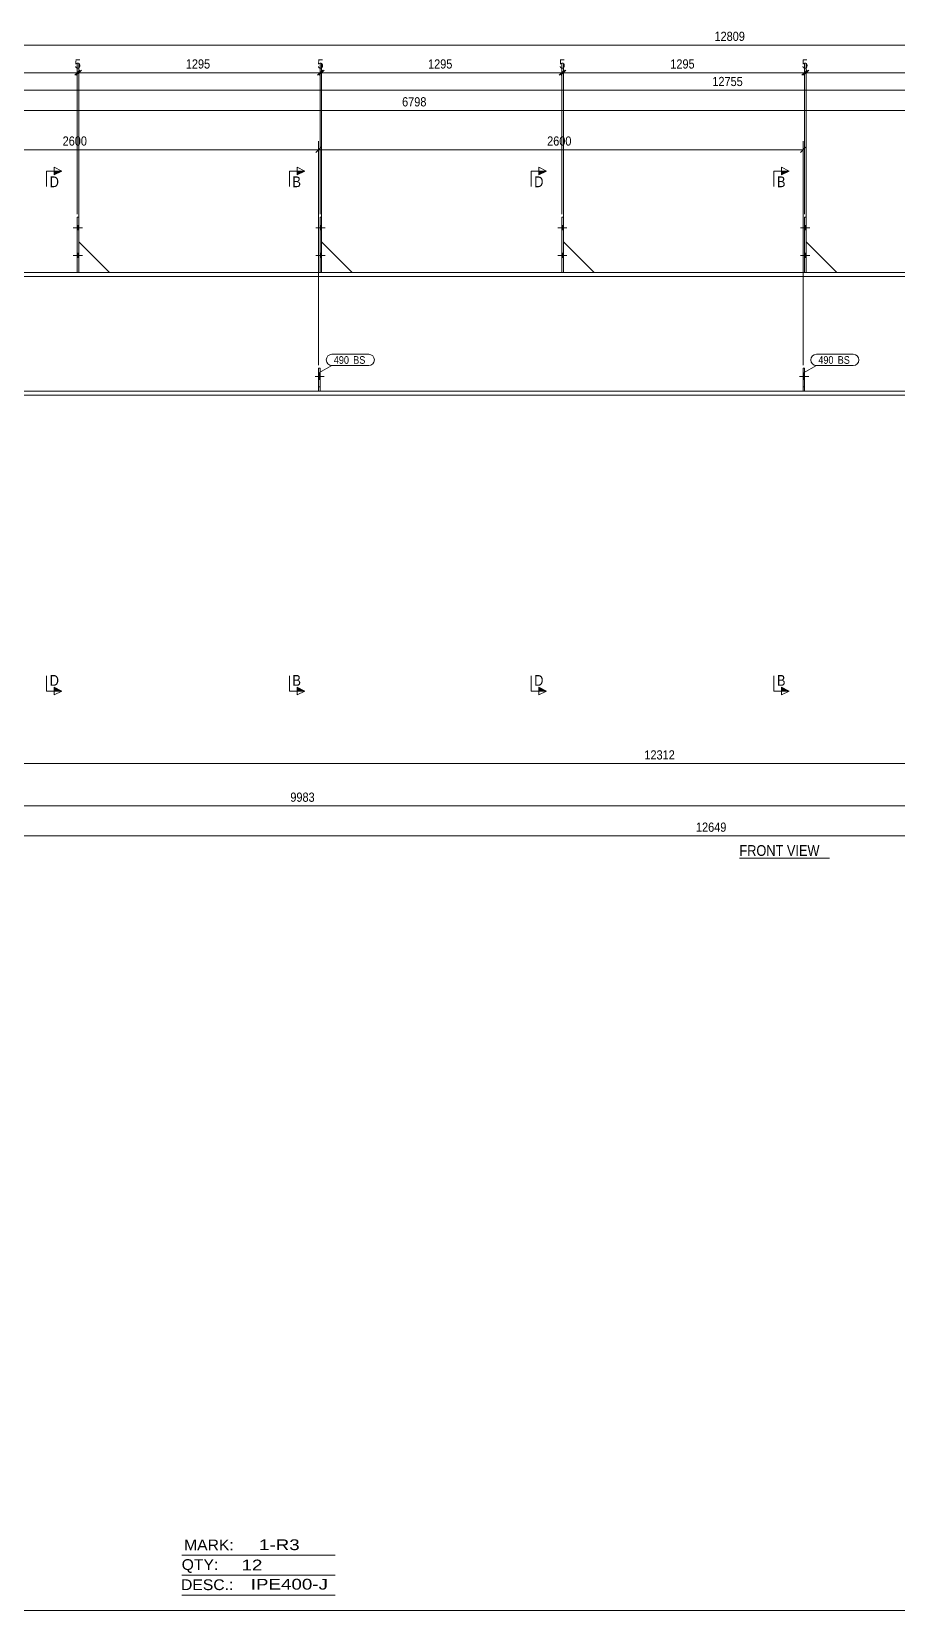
# Model space of a CAD drawing. Header units: millimetres. Extents: x 2 to 1174, y 1 to 825.
# Drawn here: x 343 to 625, y 5 to 519 of the extents above; entities that cross this region are included whole.
import ezdxf

# ---------------------------------------------------------------- set-up
doc = ezdxf.new("R2010")
doc.units = ezdxf.units.MM
for name, pattern in [('XKITLINE00', [0]), ('XKITLINE01', [4, 1, -1, 1, -1]), ('XKITLINE02', [4, 2, -2])]:
    doc.linetypes.add(name, pattern=pattern)
for name, color, linetype, lineweight in [('Bolt', 3, 'Continuous', 0), ('Dimensions', 7, 'Continuous', 0), ('DrawingSheet', 5, 'Continuous', 0), ('OtherObjectType', 7, 'Continuous', 0), ('Part', 2, 'Continuous', 0), ('PartMark', 7, 'Continuous', 0), ('Section', 6, 'Continuous', 0)]:
    doc.layers.add(name, color=color, linetype=linetype, lineweight=lineweight)
doc.styles.add('ARIAL', font='ARIAL.TTF')
doc.styles.add('ARIAL_NARROW', font='ARIALN.TTF')

# ---------------------------------------------------------------- blocks, each defined once
blk = doc.blocks.new('*A16')
at = {"layer": 'Part', "color": 2, "linetype": 'XKITLINE00', "lineweight": 0}
blk.add_line((368.49, 440.88), (358.49, 450.88), dxfattribs=at)
at = {"layer": 'Part', "color": 7, "linetype": 'XKITLINE01', "lineweight": 0}
for p, q in [((358.49, 450.88), (358.49, 440.88)), ((358.49, 440.88), (368.49, 440.88))]:
    blk.add_line(p, q, dxfattribs=at)
blk = doc.blocks.new('*A17')
at = {"layer": 'Part', "color": 2, "linetype": 'XKITLINE00', "lineweight": 0}
for p, q in [((357.99, 458.88), (358.49, 458.88)), ((357.99, 458.88), (357.99, 440.88)), ((358.49, 458.88), (358.49, 440.88))]:
    blk.add_line(p, q, dxfattribs=at)
at = {"layer": 'Part', "color": 7, "linetype": 'XKITLINE01', "lineweight": 0}
blk.add_line((358.49, 440.88), (357.99, 440.88), dxfattribs=at)
blk = doc.blocks.new('*A18')
at = {"layer": 'Part', "color": 2, "linetype": 'XKITLINE00', "lineweight": 0}
blk.add_line((447.59, 440.88), (437.59, 450.88), dxfattribs=at)
at = {"layer": 'Part', "color": 7, "linetype": 'XKITLINE01', "lineweight": 0}
for p, q in [((437.59, 450.88), (437.59, 440.88)), ((437.59, 440.88), (447.59, 440.88))]:
    blk.add_line(p, q, dxfattribs=at)
blk = doc.blocks.new('*A19')
at = {"layer": 'Part', "color": 2, "linetype": 'XKITLINE00', "lineweight": 0}
for p, q in [((437.09, 458.88), (437.59, 458.88)), ((437.09, 458.88), (437.09, 440.88)), ((437.59, 458.88), (437.59, 440.88))]:
    blk.add_line(p, q, dxfattribs=at)
at = {"layer": 'Part', "color": 7, "linetype": 'XKITLINE01', "lineweight": 0}
blk.add_line((437.59, 440.88), (437.09, 440.88), dxfattribs=at)
blk = doc.blocks.new('*A20')
at = {"layer": 'Part', "color": 7, "linetype": 'XKITLINE01', "lineweight": 0}
for p, q in [((436.59, 409.68), (436.59, 402.18)), ((437.09, 409.68), (436.59, 409.68)), ((437.09, 402.18), (437.09, 409.68)), ((436.59, 403.68), (437.09, 403.68)), ((436.59, 402.18), (437.09, 402.18))]:
    blk.add_line(p, q, dxfattribs=at)
blk = doc.blocks.new('*A21')
at = {"layer": 'Part', "color": 2, "linetype": 'XKITLINE00', "lineweight": 0}
for p, q in [((436.59, 402.18), (436.59, 409.68)), ((436.59, 409.68), (437.09, 409.68)), ((437.09, 409.68), (437.09, 402.18))]:
    blk.add_line(p, q, dxfattribs=at)
at = {"layer": 'Part', "color": 7, "linetype": 'XKITLINE01', "lineweight": 0}
for p, q in [((436.59, 403.68), (437.09, 403.68)), ((437.09, 402.18), (436.59, 402.18))]:
    blk.add_line(p, q, dxfattribs=at)
blk = doc.blocks.new('*A22')
at = {"layer": 'Part', "color": 2, "linetype": 'XKITLINE00', "lineweight": 0}
blk.add_line((526.37, 440.88), (516.37, 450.88), dxfattribs=at)
at = {"layer": 'Part', "color": 7, "linetype": 'XKITLINE01', "lineweight": 0}
for p, q in [((516.37, 450.88), (516.37, 440.88)), ((516.37, 440.88), (526.37, 440.88))]:
    blk.add_line(p, q, dxfattribs=at)
blk = doc.blocks.new('*A23')
at = {"layer": 'Part', "color": 2, "linetype": 'XKITLINE00', "lineweight": 0}
for p, q in [((515.87, 458.88), (516.37, 458.88)), ((515.87, 458.88), (515.87, 440.88)), ((516.37, 458.88), (516.37, 440.88))]:
    blk.add_line(p, q, dxfattribs=at)
at = {"layer": 'Part', "color": 7, "linetype": 'XKITLINE01', "lineweight": 0}
blk.add_line((516.37, 440.88), (515.87, 440.88), dxfattribs=at)
blk = doc.blocks.new('*A24')
at = {"layer": 'Part', "color": 2, "linetype": 'XKITLINE00', "lineweight": 0}
blk.add_line((605.47, 440.88), (595.47, 450.88), dxfattribs=at)
at = {"layer": 'Part', "color": 7, "linetype": 'XKITLINE01', "lineweight": 0}
for p, q in [((595.47, 450.88), (595.47, 440.88)), ((595.47, 440.88), (605.47, 440.88))]:
    blk.add_line(p, q, dxfattribs=at)
blk = doc.blocks.new('*A25')
at = {"layer": 'Part', "color": 2, "linetype": 'XKITLINE00', "lineweight": 0}
for p, q in [((594.97, 458.88), (595.47, 458.88)), ((594.97, 458.88), (594.97, 440.88)), ((595.47, 458.88), (595.47, 440.88))]:
    blk.add_line(p, q, dxfattribs=at)
at = {"layer": 'Part', "color": 7, "linetype": 'XKITLINE01', "lineweight": 0}
blk.add_line((595.47, 440.88), (594.97, 440.88), dxfattribs=at)
blk = doc.blocks.new('*A26')
at = {"layer": 'Part', "color": 7, "linetype": 'XKITLINE01', "lineweight": 0}
for p, q in [((594.47, 409.68), (594.47, 402.18)), ((594.97, 409.68), (594.47, 409.68)), ((594.97, 402.18), (594.97, 409.68)), ((594.47, 403.68), (594.97, 403.68)), ((594.47, 402.18), (594.97, 402.18))]:
    blk.add_line(p, q, dxfattribs=at)
blk = doc.blocks.new('*A27')
at = {"layer": 'Part', "color": 2, "linetype": 'XKITLINE00', "lineweight": 0}
for p, q in [((594.47, 402.18), (594.47, 409.68)), ((594.47, 409.68), (594.97, 409.68)), ((594.97, 409.68), (594.97, 402.18))]:
    blk.add_line(p, q, dxfattribs=at)
at = {"layer": 'Part', "color": 7, "linetype": 'XKITLINE01', "lineweight": 0}
for p, q in [((594.47, 403.68), (594.97, 403.68)), ((594.97, 402.18), (594.47, 402.18))]:
    blk.add_line(p, q, dxfattribs=at)
blk = doc.blocks.new('*A60')
at = {"layer": 'Bolt'}
for points in [[(357.99, 456.18), (358.49, 456.18), (358.49, 454.78), (357.99, 454.78)], [(357.99, 456.18), (358.49, 456.18), (358.49, 454.78), (357.99, 454.78)], [(357.99, 447.18), (358.49, 447.18), (358.49, 445.78), (357.99, 445.78)], [(357.99, 447.18), (358.49, 447.18), (358.49, 445.78), (357.99, 445.78)]]:
    blk.add_hatch(color=3, dxfattribs=at).paths.add_polyline_path(points, flags=17)
at = {"layer": 'Bolt', "color": 3, "linetype": 'XKITLINE00', "lineweight": 0}
for p, q in [((359.65, 455.48), (356.65, 455.48)), ((359.65, 455.48), (356.65, 455.48)), ((358.49, 456.18), (357.99, 456.18)), ((358.49, 456.18), (357.99, 456.18)), ((358.49, 454.78), (357.99, 454.78)), ((358.49, 454.78), (357.99, 454.78)), ((359.65, 446.48), (356.65, 446.48)), ((359.65, 446.48), (356.65, 446.48)), ((358.49, 447.18), (357.99, 447.18)), ((358.49, 447.18), (357.99, 447.18)), ((358.49, 445.78), (357.99, 445.78)), ((358.49, 445.78), (357.99, 445.78))]:
    blk.add_line(p, q, dxfattribs=at)
blk = doc.blocks.new('*A61')
at = {"layer": 'Bolt'}
for points in [[(437.09, 456.18), (437.59, 456.18), (437.59, 454.78), (437.09, 454.78)], [(437.09, 456.18), (437.59, 456.18), (437.59, 454.78), (437.09, 454.78)], [(437.09, 447.18), (437.59, 447.18), (437.59, 445.78), (437.09, 445.78)], [(437.09, 447.18), (437.59, 447.18), (437.59, 445.78), (437.09, 445.78)]]:
    blk.add_hatch(color=3, dxfattribs=at).paths.add_polyline_path(points, flags=17)
at = {"layer": 'Bolt', "color": 3, "linetype": 'XKITLINE00', "lineweight": 0}
for p, q in [((438.75, 455.48), (435.75, 455.48)), ((438.75, 455.48), (435.75, 455.48)), ((437.59, 456.18), (437.09, 456.18)), ((437.59, 456.18), (437.09, 456.18)), ((437.59, 454.78), (437.09, 454.78)), ((437.59, 454.78), (437.09, 454.78)), ((438.75, 446.48), (435.75, 446.48)), ((438.75, 446.48), (435.75, 446.48)), ((437.59, 447.18), (437.09, 447.18)), ((437.59, 447.18), (437.09, 447.18)), ((437.59, 445.78), (437.09, 445.78)), ((437.59, 445.78), (437.09, 445.78))]:
    blk.add_line(p, q, dxfattribs=at)
blk = doc.blocks.new('*A62')
at = {"layer": 'Bolt', "color": 3, "linetype": 'XKITLINE02', "lineweight": 0}
for p, q in [((438.44, 406.98), (435.44, 406.98)), ((437.09, 407.96), (436.59, 407.96)), ((437.09, 405.99), (436.59, 405.99))]:
    blk.add_line(p, q, dxfattribs=at)
blk = doc.blocks.new('*A63')
at = {"layer": 'Bolt'}
blk.add_hatch(color=3, dxfattribs=at).paths.add_polyline_path([(437.09, 405.99), (436.59, 405.99), (436.59, 407.96), (437.09, 407.96)], flags=17)
at = {"layer": 'Bolt', "color": 3, "linetype": 'XKITLINE00', "lineweight": 0}
for p, q in [((438.44, 406.98), (435.44, 406.98)), ((437.09, 407.96), (436.59, 407.96)), ((437.09, 405.99), (436.59, 405.99))]:
    blk.add_line(p, q, dxfattribs=at)
blk = doc.blocks.new('*A64')
at = {"layer": 'Bolt'}
for points in [[(515.87, 456.18), (516.37, 456.18), (516.37, 454.78), (515.87, 454.78)], [(515.87, 456.18), (516.37, 456.18), (516.37, 454.78), (515.87, 454.78)], [(515.87, 447.18), (516.37, 447.18), (516.37, 445.78), (515.87, 445.78)], [(515.87, 447.18), (516.37, 447.18), (516.37, 445.78), (515.87, 445.78)]]:
    blk.add_hatch(color=3, dxfattribs=at).paths.add_polyline_path(points, flags=17)
at = {"layer": 'Bolt', "color": 3, "linetype": 'XKITLINE00', "lineweight": 0}
for p, q in [((517.53, 455.48), (514.53, 455.48)), ((517.53, 455.48), (514.53, 455.48)), ((516.37, 456.18), (515.87, 456.18)), ((516.37, 456.18), (515.87, 456.18)), ((516.37, 454.78), (515.87, 454.78)), ((516.37, 454.78), (515.87, 454.78)), ((517.53, 446.48), (514.53, 446.48)), ((517.53, 446.48), (514.53, 446.48)), ((516.37, 447.18), (515.87, 447.18)), ((516.37, 447.18), (515.87, 447.18)), ((516.37, 445.78), (515.87, 445.78)), ((516.37, 445.78), (515.87, 445.78))]:
    blk.add_line(p, q, dxfattribs=at)
blk = doc.blocks.new('*A65')
at = {"layer": 'Bolt'}
for points in [[(594.97, 456.18), (595.47, 456.18), (595.47, 454.78), (594.97, 454.78)], [(594.97, 456.18), (595.47, 456.18), (595.47, 454.78), (594.97, 454.78)], [(594.97, 447.18), (595.47, 447.18), (595.47, 445.78), (594.97, 445.78)], [(594.97, 447.18), (595.47, 447.18), (595.47, 445.78), (594.97, 445.78)]]:
    blk.add_hatch(color=3, dxfattribs=at).paths.add_polyline_path(points, flags=17)
at = {"layer": 'Bolt', "color": 3, "linetype": 'XKITLINE00', "lineweight": 0}
for p, q in [((596.63, 455.48), (593.63, 455.48)), ((596.63, 455.48), (593.63, 455.48)), ((595.47, 456.18), (594.97, 456.18)), ((595.47, 456.18), (594.97, 456.18)), ((595.47, 454.78), (594.97, 454.78)), ((595.47, 454.78), (594.97, 454.78)), ((596.63, 446.48), (593.63, 446.48)), ((596.63, 446.48), (593.63, 446.48)), ((595.47, 447.18), (594.97, 447.18)), ((595.47, 447.18), (594.97, 447.18)), ((595.47, 445.78), (594.97, 445.78)), ((595.47, 445.78), (594.97, 445.78))]:
    blk.add_line(p, q, dxfattribs=at)
blk = doc.blocks.new('*A66')
at = {"layer": 'Bolt', "color": 3, "linetype": 'XKITLINE02', "lineweight": 0}
for p, q in [((596.32, 406.98), (593.32, 406.98)), ((594.97, 407.96), (594.47, 407.96)), ((594.97, 405.99), (594.47, 405.99))]:
    blk.add_line(p, q, dxfattribs=at)
blk = doc.blocks.new('*A67')
at = {"layer": 'Bolt'}
blk.add_hatch(color=3, dxfattribs=at).paths.add_polyline_path([(594.97, 405.99), (594.47, 405.99), (594.47, 407.96), (594.97, 407.96)], flags=17)
at = {"layer": 'Bolt', "color": 3, "linetype": 'XKITLINE00', "lineweight": 0}
for p, q in [((596.32, 406.98), (593.32, 406.98)), ((594.97, 407.96), (594.47, 407.96)), ((594.97, 405.99), (594.47, 405.99))]:
    blk.add_line(p, q, dxfattribs=at)
blk = doc.blocks.new('*A77')
at = {"layer": 'Part'}
blk.add_hatch(color=2, dxfattribs=at).paths.add_polyline_path([(650.63, 442.28), (652.23, 442.28), (651.43, 440.88)], flags=17)
at = {"layer": 'Part', "color": 2, "linetype": 'XKITLINE00', "lineweight": 0}
for p, q in [((323.31, 440.88), (60.45, 440.88)), ((323.31, 439.58), (60.45, 439.58)), ((402.09, 440.88), (323.41, 440.88)), ((402.09, 439.58), (323.41, 439.58)), ((481.19, 440.88), (402.19, 440.88)), ((481.19, 439.58), (402.19, 439.58)), ((559.97, 440.88), (481.29, 440.88)), ((559.97, 439.58), (481.29, 439.58)), ((639.07, 440.88), (560.07, 440.88)), ((639.07, 439.58), (560.07, 439.58)), ((681.43, 440.88), (639.17, 440.88)), ((681.43, 439.58), (639.17, 439.58)), ((651.43, 440.88), (650.63, 442.28)), ((650.63, 442.28), (652.23, 442.28)), ((652.23, 442.28), (651.43, 440.88)), ((681.43, 439.88), (681.43, 439.58)), ((60.45, 402.18), (323.31, 402.18)), ((323.41, 402.18), (402.09, 402.18)), ((402.19, 402.18), (481.19, 402.18)), ((481.29, 402.18), (559.97, 402.18)), ((560.07, 402.18), (639.07, 402.18)), ((639.17, 402.18), (681.43, 402.18)), ((681.43, 400.88), (681.43, 402.18)), ((60.45, 400.88), (323.31, 400.88)), ((323.41, 400.88), (402.09, 400.88)), ((402.19, 400.88), (481.19, 400.88)), ((481.29, 400.88), (559.97, 400.88)), ((560.07, 400.88), (639.07, 400.88)), ((639.17, 400.88), (681.43, 400.88))]:
    blk.add_line(p, q, dxfattribs=at)
at = {"layer": 'Part', "color": 7, "linetype": 'XKITLINE01', "lineweight": 0}
for p, q in [((60.45, 440.88), (60.45, 400.88)), ((681.43, 440.88), (681.43, 439.88)), ((681.43, 402.18), (681.43, 439.58))]:
    blk.add_line(p, q, dxfattribs=at)
at = {"layer": 'Part', "color": 2, "linetype": 'XKITLINE00', "lineweight": 0}
blk.add_circle((651.43, 441.78), 1, dxfattribs=at)
blk = doc.blocks.new('*A174')
at = {"layer": 'DrawingSheet', "color": 5, "linetype": 'XKITLINE00', "lineweight": 0}
blk.add_line((5, 5), (1174, 5), dxfattribs=at)
blk = doc.blocks.new('*A178')
at = {"layer": 'OtherObjectType', "color": 6, "linetype": 'XKITLINE00', "lineweight": 0}
for p, q in [((392, 23), (442, 23)), ((392, 16.5), (442, 16.5)), ((392, 10), (442, 10))]:
    blk.add_line(p, q, dxfattribs=at)
at = {"layer": 'OtherObjectType', "color": 6, "style": 'ARIAL_NARROW'}
for s, width, p in [('MARK:', 1.275, (392.77, 24.58)), ('1-R3', 1.525501, (417.19, 24.65)), ('QTY:', 1.275, (392, 18.19)), ('12', 1.525501, (411.49, 18.05)), ('DESC.:', 1.275, (391.79, 11.63)), ('IPE400-J', 1.525501, (414.5, 11.79))]:
    blk.add_text(s, height=3.5, dxfattribs=dict(at, width=width)).set_placement(p)
blk = doc.blocks.new('*A182')
at = {"layer": 'Dimensions', "color": 7, "linetype": 'XKITLINE00', "lineweight": 0}
blk.add_line((58.45, 514.99), (1083.9, 514.99), dxfattribs=at)
at = {"layer": 'Dimensions', "color": 3, "style": 'ARIAL', "width": 0.85}
blk.add_text('12809', height=3, dxfattribs=at).set_placement((565.61, 516.34))
blk = doc.blocks.new('*A185')
at = {"layer": 'OtherObjectType', "color": 7, "linetype": 'XKITLINE00', "lineweight": 0}
blk.add_line((573.74, 250.08), (603.04, 250.08), dxfattribs=at)
at = {"layer": 'OtherObjectType', "color": 7, "style": 'ARIAL', "width": 0.85}
blk.add_text('FRONT VIEW', height=3.5, dxfattribs=at).set_placement((573.74, 250.83))
blk = doc.blocks.new('*A192')
at = {"layer": 'Dimensions', "color": 7, "linetype": 'XKITLINE00', "lineweight": 0}
blk.add_line((60.45, 280.88), (1036.21, 280.88), dxfattribs=at)
at = {"layer": 'Dimensions', "color": 3, "style": 'ARIAL', "width": 0.85}
blk.add_text('12312', height=3, dxfattribs=at).set_placement((542.77, 282.23))
blk = doc.blocks.new('*A194')
at = {"layer": 'Dimensions', "color": 7, "linetype": 'XKITLINE00', "lineweight": 0}
blk.add_line((60.45, 500.28), (1080.52, 500.28), dxfattribs=at)
at = {"layer": 'Dimensions', "color": 3, "style": 'ARIAL', "width": 0.85}
blk.add_text('12755', height=3, dxfattribs=at).set_placement((564.92, 501.63))
blk = doc.blocks.new('*A195')
at = {"layer": 'Dimensions', "color": 7, "linetype": 'XKITLINE00', "lineweight": 0}
blk.add_line((60.45, 257.33), (1069.84, 257.33), dxfattribs=at)
at = {"layer": 'Dimensions', "color": 3, "style": 'ARIAL', "width": 0.85}
blk.add_text('12649', height=3, dxfattribs=at).set_placement((559.58, 258.68))
blk = doc.blocks.new('*A196')
at = {"layer": 'Dimensions', "color": 7, "linetype": 'XKITLINE00', "lineweight": 0}
blk.add_line((60.45, 267.1), (803.25, 267.1), dxfattribs=at)
at = {"layer": 'Dimensions', "color": 3, "style": 'ARIAL', "width": 0.85}
blk.add_text('9983', height=3, dxfattribs=at).set_placement((427.4, 268.45))
blk = doc.blocks.new('*A216')
at = {"layer": 'PartMark', "color": 7, "linetype": 'XKITLINE00', "lineweight": 0}
for p, q in [((598.84, 414.24), (610.81, 414.24)), ((594.6, 408.15), (598.84, 410.54)), ((598.84, 410.54), (610.81, 410.54))]:
    blk.add_line(p, q, dxfattribs=at)
for centre, start, end in [((598.84, 412.39), 90, 270), ((610.81, 412.39), 270, 90)]:
    blk.add_arc(centre, 1.85, start, end, dxfattribs=at)
at = {"layer": 'PartMark', "color": 3, "style": 'ARIAL', "width": 0.85}
for s, p in [('490', (599.44, 411.14)), ('BS', (605.76, 411.14))]:
    blk.add_text(s, height=2.5, dxfattribs=at).set_placement(p)
blk = doc.blocks.new('*A217')
at = {"layer": 'PartMark', "color": 7, "linetype": 'XKITLINE00', "lineweight": 0}
for p, q in [((440.96, 414.24), (452.93, 414.24)), ((436.72, 408.15), (440.96, 410.54)), ((440.96, 410.54), (452.93, 410.54))]:
    blk.add_line(p, q, dxfattribs=at)
for centre, start, end in [((440.96, 412.39), 90, 270), ((452.93, 412.39), 270, 90)]:
    blk.add_arc(centre, 1.85, start, end, dxfattribs=at)
at = {"layer": 'PartMark', "color": 3, "style": 'ARIAL', "width": 0.85}
for s, p in [('490', (441.56, 411.14)), ('BS', (447.88, 411.14))]:
    blk.add_text(s, height=2.5, dxfattribs=at).set_placement(p)
blk = doc.blocks.new('*A222')
at = {"layer": 'Section'}
for points in [[(429.59, 473.94), (432.09, 473.94), (429.59, 472.69)], [(429.59, 305.75), (432.09, 304.5), (429.59, 304.5)]]:
    blk.add_hatch(color=3, dxfattribs=at).paths.add_polyline_path(points, flags=17)
at = {"layer": 'Section', "color": 1, "linetype": 'XKITLINE00', "lineweight": 0}
for p, q in [((427.09, 473.94), (427.09, 468.94)), ((427.09, 473.94), (432.09, 473.94)), ((427.09, 304.5), (427.09, 309.5)), ((427.09, 304.5), (432.09, 304.5))]:
    blk.add_line(p, q, dxfattribs=at)
at = {"layer": 'Section', "color": 3, "linetype": 'XKITLINE00', "lineweight": 0}
for p, q in [((429.59, 472.69), (429.59, 475.19)), ((429.59, 475.19), (432.09, 473.94)), ((432.09, 473.94), (429.59, 472.69)), ((432.09, 304.5), (429.59, 305.75)), ((429.59, 305.75), (429.59, 303.25)), ((432.09, 304.5), (429.59, 303.25))]:
    blk.add_line(p, q, dxfattribs=at)
at = {"layer": 'Section', "color": 7, "style": 'ARIAL', "width": 0.85}
for p in [(428.09, 468.69), (428.09, 306.25)]:
    blk.add_text('B', height=3.5, dxfattribs=at).set_placement(p)
blk = doc.blocks.new('*A223')
at = {"layer": 'Section'}
for points in [[(587.47, 473.94), (589.97, 473.94), (587.47, 472.69)], [(587.47, 305.75), (589.97, 304.5), (587.47, 304.5)]]:
    blk.add_hatch(color=3, dxfattribs=at).paths.add_polyline_path(points, flags=17)
at = {"layer": 'Section', "color": 1, "linetype": 'XKITLINE00', "lineweight": 0}
for p, q in [((584.97, 473.94), (584.97, 468.94)), ((584.97, 473.94), (589.97, 473.94)), ((584.97, 304.5), (584.97, 309.5)), ((584.97, 304.5), (589.97, 304.5))]:
    blk.add_line(p, q, dxfattribs=at)
at = {"layer": 'Section', "color": 3, "linetype": 'XKITLINE00', "lineweight": 0}
for p, q in [((587.47, 472.69), (587.47, 475.19)), ((587.47, 475.19), (589.97, 473.94)), ((589.97, 473.94), (587.47, 472.69)), ((589.97, 304.5), (587.47, 305.75)), ((587.47, 305.75), (587.47, 303.25)), ((589.97, 304.5), (587.47, 303.25))]:
    blk.add_line(p, q, dxfattribs=at)
at = {"layer": 'Section', "color": 7, "style": 'ARIAL', "width": 0.85}
for p in [(585.97, 468.69), (585.97, 306.25)]:
    blk.add_text('B', height=3.5, dxfattribs=at).set_placement(p)
blk = doc.blocks.new('*A225')
at = {"layer": 'Section'}
for points in [[(508.37, 473.94), (510.87, 473.94), (508.37, 472.69)], [(508.37, 305.75), (510.87, 304.5), (508.37, 304.5)]]:
    blk.add_hatch(color=3, dxfattribs=at).paths.add_polyline_path(points, flags=17)
at = {"layer": 'Section', "color": 1, "linetype": 'XKITLINE00', "lineweight": 0}
for p, q in [((505.87, 473.94), (505.87, 468.94)), ((505.87, 473.94), (510.87, 473.94)), ((505.87, 304.5), (505.87, 309.5)), ((505.87, 304.5), (510.87, 304.5))]:
    blk.add_line(p, q, dxfattribs=at)
at = {"layer": 'Section', "color": 3, "linetype": 'XKITLINE00', "lineweight": 0}
for p, q in [((508.37, 472.69), (508.37, 475.19)), ((508.37, 475.19), (510.87, 473.94)), ((510.87, 473.94), (508.37, 472.69)), ((510.87, 304.5), (508.37, 305.75)), ((508.37, 305.75), (508.37, 303.25)), ((510.87, 304.5), (508.37, 303.25))]:
    blk.add_line(p, q, dxfattribs=at)
at = {"layer": 'Section', "color": 7, "style": 'ARIAL', "width": 0.85}
for p in [(506.87, 468.69), (506.87, 306.25)]:
    blk.add_text('D', height=3.5, dxfattribs=at).set_placement(p)
blk = doc.blocks.new('*A226')
at = {"layer": 'Section'}
for points in [[(350.49, 473.94), (352.99, 473.94), (350.49, 472.69)], [(350.49, 305.75), (352.99, 304.5), (350.49, 304.5)]]:
    blk.add_hatch(color=3, dxfattribs=at).paths.add_polyline_path(points, flags=17)
at = {"layer": 'Section', "color": 1, "linetype": 'XKITLINE00', "lineweight": 0}
for p, q in [((347.99, 473.94), (347.99, 468.94)), ((347.99, 473.94), (352.99, 473.94)), ((347.99, 304.5), (347.99, 309.5)), ((347.99, 304.5), (352.99, 304.5))]:
    blk.add_line(p, q, dxfattribs=at)
at = {"layer": 'Section', "color": 3, "linetype": 'XKITLINE00', "lineweight": 0}
for p, q in [((350.49, 472.69), (350.49, 475.19)), ((350.49, 475.19), (352.99, 473.94)), ((352.99, 473.94), (350.49, 472.69)), ((352.99, 304.5), (350.49, 305.75)), ((350.49, 305.75), (350.49, 303.25)), ((352.99, 304.5), (350.49, 303.25))]:
    blk.add_line(p, q, dxfattribs=at)
at = {"layer": 'Section', "color": 7, "style": 'ARIAL', "width": 0.85}
for p in [(348.99, 468.69), (348.99, 306.25)]:
    blk.add_text('D', height=3.5, dxfattribs=at).set_placement(p)
blk = doc.blocks.new('*A231')
at = {"layer": 'Dimensions', "color": 7, "linetype": 'XKITLINE00', "lineweight": 0}
for p, q in [((280.56, 506.84), (278.86, 505.14)), ((279.71, 451.88), (279.71, 508.84)), ((279.71, 505.99), (357.99, 505.99)), ((358.84, 506.84), (357.14, 505.14)), ((357.99, 459.88), (357.99, 508.84))]:
    blk.add_line(p, q, dxfattribs=at)
at = {"layer": 'Dimensions', "color": 3}
for p in [(279.71, 505.99), (357.99, 505.99)]:
    blk.add_point(p, dxfattribs=at)
at = {"layer": 'Dimensions', "color": 3, "style": 'ARIAL', "width": 0.85}
blk.add_text('1295', height=3, dxfattribs=at).set_placement((314.4, 507.34))
blk = doc.blocks.new('*A232')
at = {"layer": 'Dimensions', "color": 7, "linetype": 'XKITLINE00', "lineweight": 0}
for p, q in [((358.84, 506.84), (357.14, 505.14)), ((359.34, 506.84), (357.64, 505.14)), ((357.99, 459.88), (357.99, 508.84)), ((357.99, 505.99), (358.49, 505.99)), ((358.49, 451.88), (358.49, 508.84))]:
    blk.add_line(p, q, dxfattribs=at)
at = {"layer": 'Dimensions', "color": 3}
for p in [(357.99, 505.99), (358.49, 505.99)]:
    blk.add_point(p, dxfattribs=at)
at = {"layer": 'Dimensions', "color": 3, "style": 'ARIAL', "width": 0.85}
blk.add_text('5', height=3, dxfattribs=at).set_placement((357.13, 507.34))
blk = doc.blocks.new('*A233')
at = {"layer": 'Dimensions', "color": 7, "linetype": 'XKITLINE00', "lineweight": 0}
for p, q in [((359.34, 506.84), (357.64, 505.14)), ((358.49, 451.88), (358.49, 508.84)), ((358.49, 505.99), (437.09, 505.99)), ((437.94, 506.84), (436.24, 505.14)), ((437.09, 459.88), (437.09, 508.84))]:
    blk.add_line(p, q, dxfattribs=at)
at = {"layer": 'Dimensions', "color": 3}
for p in [(358.49, 505.99), (437.09, 505.99)]:
    blk.add_point(p, dxfattribs=at)
at = {"layer": 'Dimensions', "color": 3, "style": 'ARIAL', "width": 0.85}
blk.add_text('1295', height=3, dxfattribs=at).set_placement((393.34, 507.34))
blk = doc.blocks.new('*A234')
at = {"layer": 'Dimensions', "color": 7, "linetype": 'XKITLINE00', "lineweight": 0}
for p, q in [((437.94, 506.84), (436.24, 505.14)), ((438.44, 506.84), (436.74, 505.14)), ((437.09, 459.88), (437.09, 508.84)), ((437.09, 505.99), (437.59, 505.99)), ((437.59, 451.88), (437.59, 508.84))]:
    blk.add_line(p, q, dxfattribs=at)
at = {"layer": 'Dimensions', "color": 3}
for p in [(437.09, 505.99), (437.59, 505.99)]:
    blk.add_point(p, dxfattribs=at)
at = {"layer": 'Dimensions', "color": 3, "style": 'ARIAL', "width": 0.85}
blk.add_text('5', height=3, dxfattribs=at).set_placement((436.23, 507.34))
blk = doc.blocks.new('*A235')
at = {"layer": 'Dimensions', "color": 7, "linetype": 'XKITLINE00', "lineweight": 0}
for p, q in [((438.44, 506.84), (436.74, 505.14)), ((437.59, 451.88), (437.59, 508.84)), ((437.59, 505.99), (515.87, 505.99)), ((516.72, 506.84), (515.02, 505.14)), ((515.87, 459.88), (515.87, 508.84))]:
    blk.add_line(p, q, dxfattribs=at)
at = {"layer": 'Dimensions', "color": 3}
for p in [(437.59, 505.99), (515.87, 505.99)]:
    blk.add_point(p, dxfattribs=at)
at = {"layer": 'Dimensions', "color": 3, "style": 'ARIAL', "width": 0.85}
blk.add_text('1295', height=3, dxfattribs=at).set_placement((472.28, 507.34))
blk = doc.blocks.new('*A236')
at = {"layer": 'Dimensions', "color": 7, "linetype": 'XKITLINE00', "lineweight": 0}
for p, q in [((516.72, 506.84), (515.02, 505.14)), ((517.22, 506.84), (515.52, 505.14)), ((515.87, 459.88), (515.87, 508.84)), ((515.87, 505.99), (516.37, 505.99)), ((516.37, 451.88), (516.37, 508.84))]:
    blk.add_line(p, q, dxfattribs=at)
at = {"layer": 'Dimensions', "color": 3}
for p in [(515.87, 505.99), (516.37, 505.99)]:
    blk.add_point(p, dxfattribs=at)
at = {"layer": 'Dimensions', "color": 3, "style": 'ARIAL', "width": 0.85}
blk.add_text('5', height=3, dxfattribs=at).set_placement((515.01, 507.34))
blk = doc.blocks.new('*A237')
at = {"layer": 'Dimensions', "color": 7, "linetype": 'XKITLINE00', "lineweight": 0}
for p, q in [((517.22, 506.84), (515.52, 505.14)), ((516.37, 451.88), (516.37, 508.84)), ((516.37, 505.99), (594.97, 505.99)), ((595.82, 506.84), (594.12, 505.14)), ((594.97, 459.88), (594.97, 508.84))]:
    blk.add_line(p, q, dxfattribs=at)
at = {"layer": 'Dimensions', "color": 3}
for p in [(516.37, 505.99), (594.97, 505.99)]:
    blk.add_point(p, dxfattribs=at)
at = {"layer": 'Dimensions', "color": 3, "style": 'ARIAL', "width": 0.85}
blk.add_text('1295', height=3, dxfattribs=at).set_placement((551.22, 507.34))
blk = doc.blocks.new('*A238')
at = {"layer": 'Dimensions', "color": 7, "linetype": 'XKITLINE00', "lineweight": 0}
for p, q in [((595.82, 506.84), (594.12, 505.14)), ((596.32, 506.84), (594.62, 505.14)), ((594.97, 459.88), (594.97, 508.84)), ((594.97, 505.99), (595.47, 505.99)), ((595.47, 451.88), (595.47, 508.84))]:
    blk.add_line(p, q, dxfattribs=at)
at = {"layer": 'Dimensions', "color": 3}
for p in [(594.97, 505.99), (595.47, 505.99)]:
    blk.add_point(p, dxfattribs=at)
at = {"layer": 'Dimensions', "color": 3, "style": 'ARIAL', "width": 0.85}
blk.add_text('5', height=3, dxfattribs=at).set_placement((594.11, 507.34))
blk = doc.blocks.new('*A239')
at = {"layer": 'Dimensions', "color": 7, "linetype": 'XKITLINE00', "lineweight": 0}
for p, q in [((596.32, 506.84), (594.62, 505.14)), ((595.47, 451.88), (595.47, 508.84)), ((595.47, 505.99), (673.75, 505.99)), ((674.6, 506.84), (672.9, 505.14)), ((673.75, 459.88), (673.75, 508.84))]:
    blk.add_line(p, q, dxfattribs=at)
at = {"layer": 'Dimensions', "color": 3}
for p in [(595.47, 505.99), (673.75, 505.99)]:
    blk.add_point(p, dxfattribs=at)
at = {"layer": 'Dimensions', "color": 3, "style": 'ARIAL', "width": 0.85}
blk.add_text('1295', height=3, dxfattribs=at).set_placement((630.16, 507.34))
blk = doc.blocks.new('*A243')
at = {"layer": 'Dimensions', "color": 7, "linetype": 'XKITLINE00', "lineweight": 0}
for p, q in [((256.97, 494.5), (255.27, 492.8)), ((256.12, 440.58), (256.12, 496.5)), ((681.28, 494.5), (679.58, 492.8)), ((680.43, 440.58), (680.43, 496.5)), ((256.12, 493.65), (680.43, 493.65))]:
    blk.add_line(p, q, dxfattribs=at)
at = {"layer": 'Dimensions', "color": 3}
for p in [(256.12, 493.65), (680.43, 493.65)]:
    blk.add_point(p, dxfattribs=at)
at = {"layer": 'Dimensions', "color": 3, "style": 'ARIAL', "width": 0.85}
blk.add_text('6798', height=3, dxfattribs=at).set_placement((463.82, 495))
blk = doc.blocks.new('*A245')
at = {"layer": 'Dimensions', "color": 7, "linetype": 'XKITLINE00', "lineweight": 0}
for p, q in [((278.71, 410.68), (278.71, 483.73)), ((436.59, 410.68), (436.59, 483.73)), ((279.56, 481.72), (277.86, 480.03)), ((278.71, 480.88), (436.59, 480.88)), ((437.44, 481.72), (435.74, 480.03))]:
    blk.add_line(p, q, dxfattribs=at)
at = {"layer": 'Dimensions', "color": 3}
for p in [(278.71, 480.88), (436.59, 480.88)]:
    blk.add_point(p, dxfattribs=at)
at = {"layer": 'Dimensions', "color": 3, "style": 'ARIAL', "width": 0.85}
blk.add_text('2600', height=3, dxfattribs=at).set_placement((353.2, 482.23))
blk = doc.blocks.new('*A246')
at = {"layer": 'Dimensions', "color": 7, "linetype": 'XKITLINE00', "lineweight": 0}
for p, q in [((436.59, 410.68), (436.59, 483.73)), ((594.47, 410.68), (594.47, 483.73)), ((437.44, 481.72), (435.74, 480.03)), ((436.59, 480.88), (594.47, 480.88)), ((595.32, 481.72), (593.62, 480.03))]:
    blk.add_line(p, q, dxfattribs=at)
at = {"layer": 'Dimensions', "color": 3}
for p in [(436.59, 480.88), (594.47, 480.88)]:
    blk.add_point(p, dxfattribs=at)
at = {"layer": 'Dimensions', "color": 3, "style": 'ARIAL', "width": 0.85}
blk.add_text('2600', height=3, dxfattribs=at).set_placement((511.08, 482.23))

msp = doc.modelspace()

# ---------------------------------------------------------------- block references
at = {"lineweight": 0}
for name in ['*A174', '*A182', '*A231', '*A232', '*A233', '*A234', '*A235', '*A236', '*A237', '*A238', '*A239', '*A194', '*A243', '*A245', '*A246', '*A226', '*A222', '*A225', '*A223', '*A17', '*A19', '*A23', '*A25', '*A60', '*A61', '*A64', '*A65', '*A16', '*A18', '*A22', '*A24', '*A217', '*A216', '*A62', '*A63', '*A20', '*A21', '*A66', '*A67', '*A26', '*A27', '*A192', '*A195', '*A196', '*A185', '*A178']:
    msp.add_blockref(name, (0, 0), dxfattribs=at)
at = {"layer": 'Part', "lineweight": 0}
msp.add_blockref('*A77', (0, 0), dxfattribs=at)

doc.saveas('drawing.dxf')
